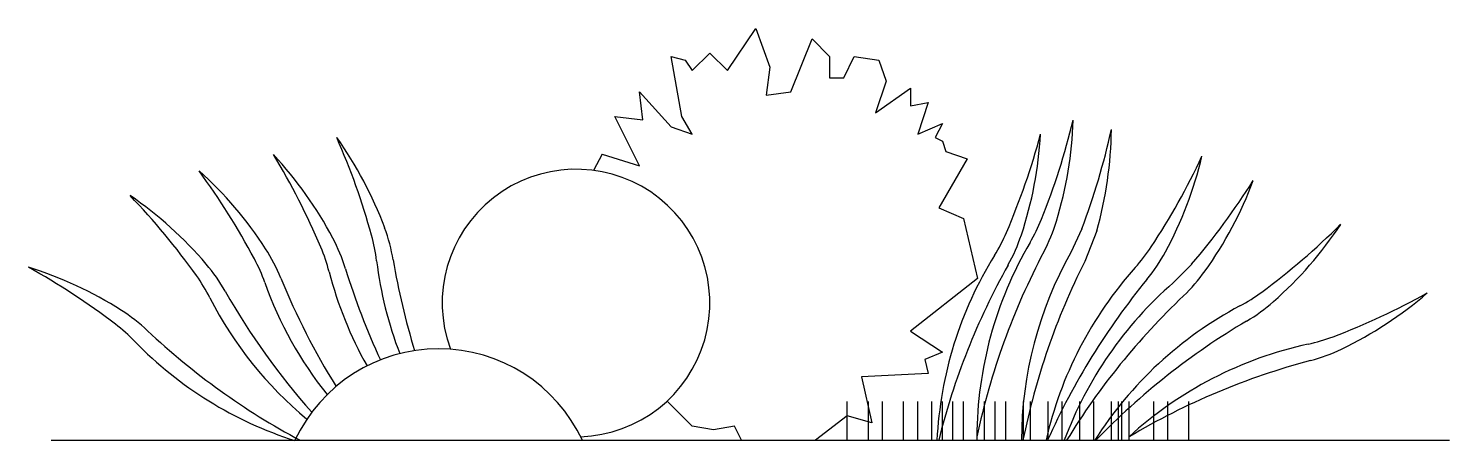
# Model space of a CAD drawing. Extents: x 27 to 430, y -1 to 116.
import ezdxf

# ---------------------------------------------------------------- set-up
doc = ezdxf.new("R2010")
doc.units = 0
doc.header["$LTSCALE"] = 25
doc.header["$MEASUREMENT"] = 0
doc.layers.get('0').update_dxf_attribs({"linetype": 'CONTINUOUS'})

msp = doc.modelspace()

# ---------------------------------------------------------------- linework, layer by layer
at = {"color": 0, "linetype": 'ByBlock'}
for p, q in [((225, 104), (233, 116)), ((233, 116), (237, 105)), ((243, 98), (249, 113)), ((249, 113), (254, 108)), ((215, 104), (220, 109)), ((220, 109), (225, 104)), ((209, 108), (213, 107)), ((212, 91), (209, 108)), ((213, 107), (215, 104)), ((237, 105), (236, 97)), ((254, 108), (254, 102)), ((258, 102), (261, 108)), ((261, 108), (268, 107)), ((268, 107), (270, 101)), ((254, 102), (258, 102)), ((270, 101), (267, 92)), ((200, 98), (209, 88)), ((201, 90), (200, 98)), ((236, 97), (243, 98)), ((267, 92), (277, 99)), ((277, 99), (277, 94)), ((277, 94), (282, 95)), ((282, 95), (279, 86)), ((193, 91), (201, 90)), ((200, 77), (193, 91)), ((215, 86), (212, 91)), ((279, 86), (286, 89)), ((286, 89), (284, 85)), ((209, 88), (215, 86)), ((284, 85), (286, 84)), ((286, 84), (287, 81)), ((287, 81), (293, 79)), ((189.43, 80.27), (186.96, 75.68)), ((189.43, 80.27), (200, 77)), ((293, 79), (285, 65)), ((285, 65), (292, 62)), ((292, 62), (296, 45)), ((325.57, 59.03), (322.44, 52.32)), ((329.81, 58.52), (326.41, 49.76)), ((356.78, 49.02), (351.57, 43.76)), ((296, 45), (277, 30)), ((277, 30), (286, 24)), ((286, 24), (281, 22)), ((281, 22), (282, 18)), ((282, 18), (263, 17)), ((263, 17), (266, 4)), ((215, 3), (207.86, 10.15)), ((259, -1), (259, 10)), ((265, -1), (265, 10)), ((269, -1), (269, 10)), ((275, -1), (275, 10)), ((279, -1), (279, 10)), ((283, -1), (283, 10)), ((286, -1), (286, 10)), ((289, -1), (289, 10)), ((292, -1), (292, 10)), ((298, -1), (298, 10)), ((301, -1), (301, 10)), ((304, -1), (304, 10)), ((309, -1), (309, 10)), ((311, -1), (311, 10)), ((316, -1), (316, 10)), ((320, -1), (320, 10)), ((325, -1), (325, 10)), ((329, -1), (329, 10)), ((334, -1), (334, 10)), ((336, -1), (336, 10)), ((337, -1), (337, 10)), ((339, -1), (339, 10)), ((346, -1), (346, 10)), ((350, -1), (350, 10)), ((356, -1), (356, 10)), ((259, 6), (250, -1)), ((266, 4), (259, 6)), ((221, 2), (215, 3)), ((227, 3), (221, 2)), ((229, -1), (227, 3)), ((33, -1), (430, -1)), ((295.8, -0.02), (295.8, -1))]:
    msp.add_line(p, q, dxfattribs=at)
for centre, radius, start, end in [((125.7, 137.52), 203.08, 338.1152, 346.4487), ((213.23, 93.37), 109.95, 343.0046, 358.2099), ((-71.81, 3.2), 203.08, 15.4327, 23.7662), ((24.57, 21.15), 109.95, 20.3221, 35.5274), ((117.63, 138.25), 203.08, 336.7433, 345.0768), ((204.08, 92.02), 109.95, 341.6327, 356.838), ((135.65, 130.94), 203.08, 339.2608, 347.5943), ((224.05, 88.55), 109.95, 344.1502, 359.3555), ((15.71, 5.12), 109.95, 27.818, 43.0232), ((-77.5, -25.25), 203.08, 22.9285, 31.2621), ((175.73, 165.68), 203.08, 326.6186, 334.9522), ((252.7, 104.97), 109.95, 331.508, 346.7133), ((1.54, -6.3), 109.95, 32.8976, 48.1028), ((-88.62, -44.81), 203.08, 28.0082, 36.3417), ((182, 38), 38, 271.9609, 200.2043), ((202.37, 180.93), 203.08, 319.4936, 327.8271), ((271.22, 111.14), 109.95, 324.383, 339.5883), ((-6.73, -22.21), 109.95, 40.3833, 55.5886), ((-91.1, -72.13), 203.08, 35.4939, 43.8274), ((267.75, 80.46), 50, 329.6279, 338.1152), ((270.57, 75.85), 50, 332.2165, 343.0046), ((75.75, 43.93), 50, 6.9454, 15.4327), ((80.78, 41.97), 50, 9.534, 20.3221), ((258.27, 77.81), 50, 328.256, 336.7433), ((260.97, 73.13), 50, 330.8446, 341.6327), ((255.88, 204.35), 203.08, 306.506, 314.8396), ((307.29, 120.87), 109.95, 311.3954, 326.6007), ((51.87, 26.26), 50, 22.1094, 32.8976), ((63.49, 34.38), 50, 14.4412, 22.9285), ((68.74, 33.09), 50, 17.0298, 27.818), ((405.75, -0.41), 109.95, 149.6279, 179.7961), ((494.47, -42.12), 203.08, 152.2165, 168.035), ((303.55, 81.46), 50, 318.1313, 326.6186), ((305.39, 76.38), 50, 320.7199, 331.508), ((38.93, 16.63), 50, 29.5952, 40.3833), ((46.53, 27.08), 50, 19.5209, 28.0082), ((234.52, 63.27), 109.95, 186.9454, 201.1359), ((330.37, 83.89), 203.08, 189.534, 197.0097), ((394.29, -6.34), 109.95, 148.256, 177.2141), ((481.99, -50.17), 203.08, 150.8446, 165.9893), ((418.4, -1.36), 109.95, 150.7735, 179.8107), ((507.93, -41.29), 203.08, 153.3621, 168.5565), ((-6.12, -56.84), 109.95, 57.5171, 72.7224), ((-72.04, -129.4), 203.08, 52.6277, 60.9612), ((33.53, 16.75), 50, 27.0066, 35.4939), ((286.34, 121.51), 203.08, 202.1094, 211.8665), ((218.38, 74.27), 109.95, 194.4412, 209.4887), ((310.72, 107.21), 203.08, 197.0298, 204.8571), ((422.66, -25.3), 109.95, 138.1313, 167.2331), ((501.29, -83.85), 203.08, 140.7199, 155.9219), ((319.95, 76.23), 50, 313.5949, 324.383), ((259, 141.62), 203.08, 209.5952, 221.5326), ((197.28, 80.53), 109.95, 199.5209, 218.576), ((423.71, -39.21), 109.95, 131.0063, 159.6652), ((346.95, 81.3), 50, 298.0187, 306.506), ((324.86, 218.29), 203.08, 290.781, 299.1145), ((351.72, 124.01), 109.95, 295.6704, 310.8756), ((176.04, 89.38), 109.95, 207.0066, 230.1399), ((494.47, -107.06), 203.08, 133.5949, 148.5149), ((422.09, -59.9), 109.95, 118.0187, 147.6093), ((346.93, 75.9), 50, 300.6073, 311.3954), ((26.07, -6.27), 50, 46.729, 57.5171), ((475.79, -141.92), 203.08, 120.6073, 136.059), ((20.87, -7.75), 50, 44.1404, 52.6277), ((199.55, 178.01), 203.08, 226.729, 241.8181), ((379.17, 75.17), 50, 282.2937, 290.781), ((135.66, 103.64), 109.95, 224.1404, 252.2669), ((143, -20), 45, 24.975, 155.025), ((413.23, -81.11), 109.95, 102.2937, 132.4619), ((377.68, 69.97), 50, 284.8823, 295.6704), ((442.68, -174.62), 203.08, 104.8823, 120.7008)]:
    msp.add_arc(centre, radius, start, end, dxfattribs=at)

doc.saveas('drawing.dxf')
